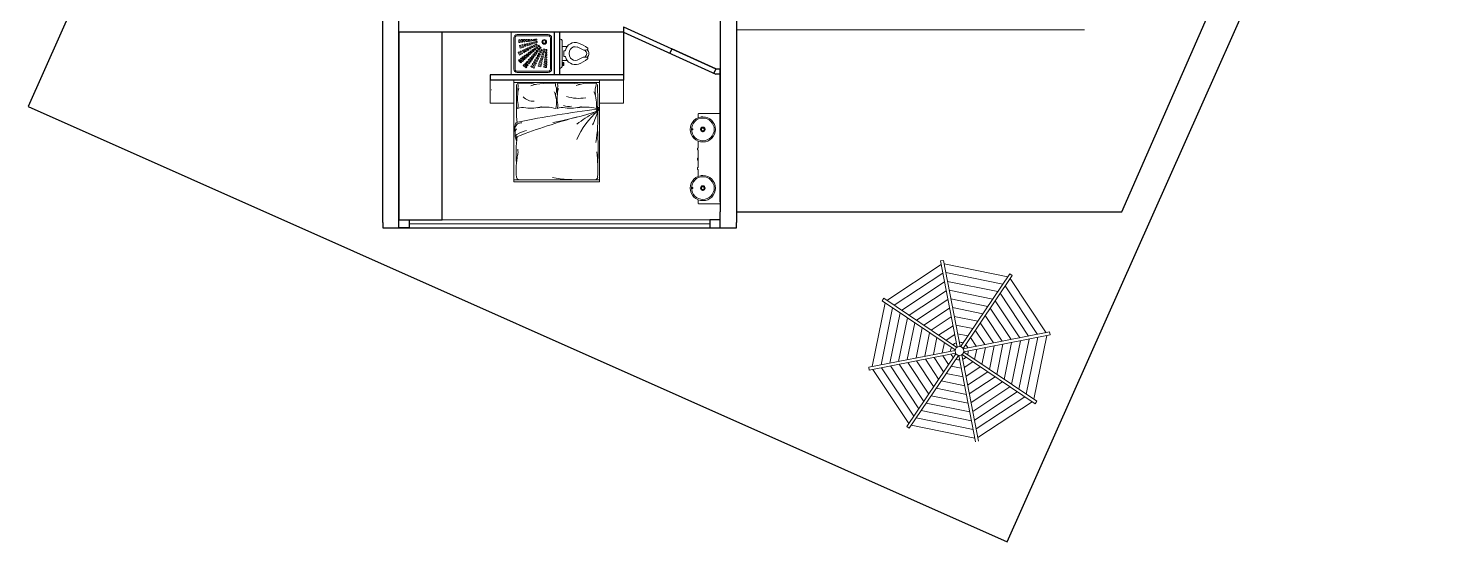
# Model space of a CAD drawing. Header units: inches. Extents: x 15 to 22798, y 21 to 21519.
# Drawn here: x 14394 to 17034, y 11486 to 12446 of the extents above; entities that cross this region are included whole.
import ezdxf

# ---------------------------------------------------------------- set-up
doc = ezdxf.new("R2010")
doc.units = ezdxf.units.IN
doc.header["$MEASUREMENT"] = 0
doc.layers.add('ARREDAMENTO', color=8, linetype='Continuous', lineweight=13)
doc.layers.add('PORTE_finestre_doors_windows', color=4, linetype='Continuous', lineweight=15)
doc.layers.add('ARREDI_attrezzature', color=175, linetype='Continuous')
doc.styles.add('ARCH', font='txt')

# ---------------------------------------------------------------- blocks, each defined once
blk = doc.blocks.new('15PTOI06')
for p, q in [((8, 8.5), (8, -8.5)), ((11.5, 5), (8, 5)), ((9, 2), (9.765178, 2)), ((9, -2), (9, 2)), ((23.431562, 2.5), (24.727861, 2.5)), ((24.931034, 1.327586), (24.062054, 2.5)), ((11.5, -5), (8, -5)), ((8.5, -8), (8, -8)), ((8, -8.5), (9, -8.5)), ((9, -6.5), (8.5, -6.5)), ((8.5, -6.5), (8.5, -8)), ((9.765178, -2), (9, -2)), ((9, -8.5), (9, -6.5)), ((23.431562, -2.5), (24.690476, -2.5)), ((24.931034, -1.327586), (24.062054, -2.5))]:
    blk.add_line(p, q)
for centre, radius, start, end in [((6, 8.5), 2, 0, 90), ((9.765178, 2.5), 0.5, 270, 346.116636), ((17.25, 0.65), 7.210062, 71.816347, 166.116636), ((19.118098, 0), 6.118098, 147.797266, 212.202734), ((17.25, 0.65), 4.210062, 71.816347, 142.891702), ((12, -13.75), 19.534695, 57.937508, 70.559965), ((12, -13.75), 22.534695, 51.265418, 70.559965), ((23.431562, 4.5), 2, 237.937508, 270), ((24.727861, 4.5), 2, 270, 314.939898), ((23.666667, 0), 1.833333, 313.602819, 46.397181), ((23.166667, 0), 3.833333, 313.602819, 46.397181), ((25.787408, 3.438228), 0.5, 314.939898, 51.265418), ((6, -8.5), 2, 270, 0), ((9.765178, -2.5), 0.5, 13.883364, 90), ((17.25, -0.65), 7.210062, 193.883364, 288.183653), ((17.25, -0.65), 4.210062, 217.108298, 288.183653), ((12, 13.75), 19.534695, 289.440035, 302.062492), ((12, 13.75), 22.534695, 289.440035, 308.665009), ((23.431562, -4.5), 2, 90, 122.062492), ((24.690476, -4.5), 2, 44.162471, 90), ((25.766527, -3.454957), 0.5, 308.665009, 44.162471)]:
    blk.add_arc(centre, radius, start, end)
at = {"style": 'ARCH'}
for tag, p, flags in [('ITEM', (0, -19.5), 3), ('ROOM_NUMBER', (0, -28.5), 1)]:
    blk.add_attdef(tag, p, '', height=6, dxfattribs=dict(at, flags=flags))
blk = doc.blocks.new('lettomatrim')
at = {"layer": 'ARREDAMENTO'}
for p, q in [((14864.3, 12696.9), (14906.7, 12696.9)), ((14864.3, 12652.7), (14864.3, 12696.9)), ((14889.2, 12695.5), (14889.2, 12694.5)), ((14717, 12492.7), (14717, 12652.7)), ((14906.7, 12652.7), (14717, 12652.7)), ((14721.1, 12492.7), (14721.1, 12652.7)), ((14799.5, 12650), (14793.9, 12647.9)), ((14801.1, 12650.3), (14810.4, 12650.3)), ((14840.9, 12647.9), (14898.9, 12647.9)), ((14902.6, 12492.7), (14902.6, 12652.7)), ((14906.7, 12492.7), (14717, 12492.7)), ((14864.3, 12492.7), (14864.3, 12448.4)), ((14864.3, 12448.4), (14906.7, 12448.4))]:
    blk.add_line(p, q, dxfattribs=at)
for centre, radius, start, end in [((14725.8, 12643.2), 4.71, 90, 180), ((14739.2, 12504.6), 144, 78.6575, 95.361), ((14770.6, 12423.4), 225.4, 82.1235, 94.8247), ((14797.4, 12644.2), 4.71, 19.3276, 110.2459), ((14801.1, 12645.6), 4.71, 90, 110.2459), ((14801.1, 12645.6), 4.71, 90, 110.2459), ((14801.9, 12645), 4.18, 30.7024, 90.9899), ((14816.3, 12617.7), 33.4, 77.1173, 103.0714), ((14809.8, 12640.2), 10.1, 52.2698, 93.3983), ((14818.1, 12640.2), 9.53, 39.4016, 85.3151), ((14822.3, 12643.9), 6.59, 11.6131, 77.1173), ((14841.7, 12588.2), 59.8, 90.7687, 102.911), ((14773.7, 12676.5), 31.4, 258.6575, 277.5253), ((13596.6, 12187.6), 1289.5, 15.592, 20.8132), ((14755.1, 12615.7), 59.4, 13.1349, 31.9888), ((14805.4, 12636.9), 22.1, 3.536, 24.9661), ((13080, 12288.7), 1784.7, 6.728, 11.523), ((14859.6, 12656.8), 12.1, 243.0351, 279.6289), ((14822.9, 12636.1), 32.8, 350.6074, 17.6402), ((14914, 12621), 59.6, 170.6074, 199.6441), ((14873.7, 12573.7), 72.2, 75.74, 99.6289), ((14895.2, 12616.2), 27.7, 134.9902, 182.1705), ((14889, 12624.9), 20.8, 74.8012, 102.688), ((14896.4, 12652.2), 7.52, 254.8012, 305.6212), ((14764.7, 12585.8), 136.7, 355.318, 15.1075), ((14801.2, 12634.1), 100.3, 347.5752, 6.8586), ((14775.1, 12594.8), 81.5, 345.4027, 9.6734), ((15021.2, 12531.5), 300.3, 170.5168, 181.6934), ((15388.6, 12681.7), 570, 190.272, 199.0031), ((14864.7, 12621.1), 48, 257.0138, 294.882), ((14859.6, 12583), 12.1, 243.0351, 279.6289), ((14822.9, 12562.2), 32.8, 350.6074, 17.6402), ((14873.7, 12499.8), 72.2, 75.74, 99.6289), ((14879, 12566.9), 8.08, 67.1192, 110.9839), ((14888.4, 12589), 15.9, 247.1192, 294.2123), ((14889, 12551), 20.8, 74.8012, 102.688), ((14896.4, 12578.3), 7.52, 254.8012, 305.6212), ((14898.1, 12567.4), 7.75, 68.2876, 114.2123), ((14727.6, 12554.9), 174, 351.0586, 5.6905), ((14915.9, 12547), 61.5, 170.7499, 199.3428), ((14881.8, 12550.8), 24.2, 157.6175, 192.852), ((14950.9, 12531.6), 77.9, 162.7298, 189.568), ((14731, 12391), 158.5, 41.5468, 65.6167), ((14670.7, 12410.4), 198.2, 27.9144, 38.9624), ((14773, 12519.8), 83.6, 345.8991, 9.8562), ((14819.7, 12510.2), 81.8, 351.9854, 18.9708), ((14725.8, 12501.1), 4.71, 180, 270), ((14740.2, 12837.9), 341.7, 267.5735, 275.4873), ((14776.7, 13019.8), 524.4, 266.777, 274.3028), ((14837.3, 12778), 282.1, 260.4906, 272.5059), ((14881.7, 12623), 130.8, 243.6904, 255.8106), ((14853.2, 12497.9), 3.9, 206.0618, 343.6995), ((14854.1, 12499), 3.89, 175.5011, 247.3948), ((14865.7, 12544.5), 48.5, 254.1443, 274.9446), ((14854.3, 12498.2), 1.97, 191.8744, 320.6042), ((14863.5, 12546.3), 47.8, 258.7109, 296.6681), ((14896.8, 11196.1), 1300.4, 89.9104, 91.1885), ((14886.3, 12452.4), 48.6, 72.8009, 97.5389)]:
    blk.add_arc(centre, radius, start, end, dxfattribs=at)

msp = doc.modelspace()

# ---------------------------------------------------------------- linework, layer by layer
for p, q in [((15055.7, 12102.7), (15055.7, 13312.7)), ((15085.7, 12072.7), (15085.7, 13312.7)), ((15716.2, 12717.9), (15715.7, 12102.7)), ((16435, 12102.7), (16677.7, 12656.6)), ((15685.7, 12489.8), (15685.7, 12102.7)), ((15504.8, 12438.3), (15085.7, 12438.3)), ((15375.6, 12438.3), (15375.6, 12358.3)), ((15385.6, 12438.3), (15385.6, 12358.3)), ((15504.8, 12448.3), (15504.8, 12348.3)), ((15504.8, 12448.3), (15677.1, 12369.8)), ((15504.8, 12438.3), (15677.1, 12359.8)), ((15595.2, 12407.1), (15591.5, 12398.8)), ((15677.1, 12369.8), (15595.2, 12407.1)), ((15504.8, 12358.3), (15256.3, 12358.3)), ((15256.3, 12358.3), (15256.3, 12348.3)), ((15677.1, 12369.8), (15673.4, 12361.5)), ((15685.7, 12369.8), (15685.7, 12325.6)), ((15685.7, 12245.6), (15685.7, 12369.8)), ((15504.8, 12348.3), (15256.3, 12348.3)), ((15477.1, 12348.3), (15283.7, 12348.3)), ((15685.7, 12143), (15685.7, 12343.2)), ((15685.7, 12245.6), (15685.7, 12121.4)), ((15685.7, 12121.4), (15685.7, 12165.6)), ((15055.7, 12082.7), (15055.7, 12102.7)), ((15685.7, 12072.7), (15685.7, 12102.7)), ((15715.7, 12102.7), (16365.7, 12102.7)), ((15715.7, 12102.7), (15715.7, 12082.7)), ((16365.7, 12102.7), (16435, 12102.7)), ((15055.7, 12082.7), (15055.7, 12072.7)), ((15055.7, 12072.7), (15715.7, 12072.7)), ((15055.7, 12072.7), (15085.7, 12072.7)), ((15685.7, 12072.7), (15715.7, 12072.7)), ((15715.7, 12072.7), (15715.7, 12082.7))]:
    msp.add_line(p, q)
for points in [[(14393.9, 12299.6), (16221.1, 11486.4), (17034.3, 13313.7), (15207.1, 14126.8)], [(15166.7, 12438.3), (15085.7, 12438.3), (15085.7, 12087.7), (15166.7, 12087.7)], [(15085.7, 12087.7), (15105.2, 12087.7), (15105.2, 12072.7), (15085.7, 12072.7)], [(15685.7, 12087.7), (15666.2, 12087.7), (15666.2, 12072.7), (15685.7, 12072.7)]]:
    msp.add_lwpolyline(points, close=True)
msp.add_lwpolyline([(15677.1, 12369.8), (15685.7, 12369.8), (15685.7, 12359.9), (15677.1, 12359.9)])
at = {"layer": 'ARREDAMENTO'}
for p, q in [((15375.6, 12438.3), (15295.6, 12438.3)), ((15295.6, 12438.3), (15295.6, 12358.3)), ((16365.7, 12442.7), (15715.7, 12442.7)), ((15300.3, 12427.4), (15300.3, 12369.2)), ((15302.5, 12427.4), (15302.5, 12369.2)), ((15364.6, 12433.6), (15306.5, 12433.6)), ((15364.6, 12431.4), (15306.5, 12431.4)), ((15368.6, 12369.2), (15368.6, 12427.4)), ((15370.8, 12369.2), (15370.8, 12427.4)), ((15685.7, 12403), (15685.7, 12209.5)), ((15295.6, 12358.3), (15375.6, 12358.3)), ((15306.5, 12365.2), (15364.6, 12365.2)), ((15306.5, 12363), (15364.6, 12363)), ((15644.2, 12278.4), (15640.1, 12276.2)), ((15644.4, 12278.4), (15644.2, 12278.4)), ((15644.5, 12285.4), (15644.4, 12285)), ((15644.4, 12285), (15644.4, 12278.4)), ((15644.4, 12278.4), (15648.6, 12279.7)), ((15644.8, 12285.8), (15644.5, 12285.4)), ((15645.2, 12286), (15644.8, 12285.8)), ((15645.8, 12286), (15645.2, 12286)), ((15684.9, 12286), (15645.8, 12286)), ((15648.6, 12279.7), (15649.7, 12279.8)), ((15653.2, 12280.2), (15649.7, 12279.8)), ((15657.8, 12279.7), (15653.2, 12280.2)), ((15662.2, 12278.4), (15657.8, 12279.7)), ((15666.3, 12276.2), (15662.2, 12278.4)), ((15630.1, 12261.2), (15629.7, 12256.6)), ((15629.7, 12256.6), (15630.1, 12252)), ((15631.4, 12265.6), (15630.1, 12261.2)), ((15630.1, 12252), (15631.4, 12247.6)), ((15633.6, 12269.7), (15631.4, 12265.6)), ((15632.4, 12260.8), (15632, 12256.6)), ((15632, 12256.6), (15632.4, 12252.5)), ((15633.6, 12264.7), (15632.4, 12260.8)), ((15632.4, 12252.5), (15633.6, 12248.5)), ((15633.3, 12257.3), (15633.2, 12257)), ((15633.2, 12257), (15633.2, 12256.6)), ((15633.2, 12256.3), (15633.2, 12256.6)), ((15633.3, 12256), (15633.2, 12256.3)), ((15633.4, 12257.5), (15633.3, 12257.3)), ((15633.4, 12255.8), (15633.3, 12256)), ((15633.5, 12257.6), (15633.4, 12257.5)), ((15633.5, 12255.6), (15633.4, 12255.8)), ((15633.6, 12257.8), (15633.5, 12257.6)), ((15633.6, 12255.5), (15633.5, 12255.6)), ((15636.5, 12273.3), (15633.6, 12269.7)), ((15635.6, 12268.4), (15633.6, 12264.7)), ((15633.8, 12257.8), (15633.6, 12257.8)), ((15633.8, 12255.5), (15633.6, 12255.5)), ((15633.8, 12257.8), (15633.9, 12257.8)), ((15633.8, 12255.5), (15633.9, 12255.5)), ((15633.9, 12257.8), (15634.1, 12257.6)), ((15633.9, 12255.5), (15634.1, 12255.6)), ((15634.1, 12257.6), (15634.2, 12257.5)), ((15634.1, 12255.6), (15634.2, 12255.8)), ((15634.2, 12257.5), (15634.3, 12257.3)), ((15634.2, 12255.8), (15634.3, 12256)), ((15634.3, 12257.3), (15634.3, 12257)), ((15634.3, 12257), (15634.4, 12256.6)), ((15634.3, 12256.3), (15634.4, 12256.6)), ((15634.3, 12256), (15634.3, 12256.3)), ((15638.2, 12271.6), (15635.6, 12268.4)), ((15640.1, 12276.2), (15636.5, 12273.3)), ((15641.4, 12274.2), (15638.2, 12271.6)), ((15645.1, 12276.2), (15641.4, 12274.2)), ((15649.1, 12277.4), (15645.1, 12276.2)), ((15649.3, 12258.6), (15648.8, 12257.3)), ((15648.8, 12257.3), (15648.8, 12255.9)), ((15648.8, 12255.9), (15649.3, 12254.6)), ((15653.2, 12277.8), (15649.1, 12277.4)), ((15650.1, 12259.8), (15649.3, 12258.6)), ((15649.3, 12254.6), (15650.1, 12253.5)), ((15651.2, 12260.6), (15650.1, 12259.8)), ((15650.1, 12253.5), (15651.2, 12252.7)), ((15650.8, 12257.9), (15650.5, 12257.1)), ((15650.5, 12257.1), (15650.5, 12256.2)), ((15650.5, 12256.2), (15650.8, 12255.4)), ((15651.3, 12258.5), (15650.8, 12257.9)), ((15650.8, 12255.4), (15651.3, 12254.7)), ((15652.5, 12261), (15651.2, 12260.6)), ((15651.2, 12252.7), (15652.5, 12252.3)), ((15652, 12259), (15651.3, 12258.5)), ((15651.3, 12254.7), (15652, 12254.2)), ((15652.8, 12259.3), (15652, 12259)), ((15652, 12254.2), (15652.8, 12254)), ((15653.9, 12261), (15652.5, 12261)), ((15652.5, 12252.3), (15653.9, 12252.3)), ((15653.6, 12259.3), (15652.8, 12259.3)), ((15652.8, 12254), (15653.6, 12254)), ((15657.3, 12277.4), (15653.2, 12277.8)), ((15654.4, 12259), (15653.6, 12259.3)), ((15653.6, 12254), (15654.4, 12254.2)), ((15655.2, 12260.6), (15653.9, 12261)), ((15653.9, 12252.3), (15655.2, 12252.7)), ((15655.1, 12258.5), (15654.4, 12259)), ((15654.4, 12254.2), (15655.1, 12254.7)), ((15655.6, 12257.9), (15655.1, 12258.5)), ((15655.1, 12254.7), (15655.6, 12255.4)), ((15656.3, 12259.8), (15655.2, 12260.6)), ((15655.2, 12252.7), (15656.3, 12253.5)), ((15655.9, 12257.1), (15655.6, 12257.9)), ((15655.6, 12255.4), (15655.9, 12256.2)), ((15655.9, 12256.2), (15655.9, 12257.1)), ((15657.1, 12258.6), (15656.3, 12259.8)), ((15656.3, 12253.5), (15657.1, 12254.6)), ((15657.5, 12257.3), (15657.1, 12258.6)), ((15657.1, 12254.6), (15657.5, 12255.9)), ((15661.3, 12276.2), (15657.3, 12277.4)), ((15657.5, 12255.9), (15657.5, 12257.3)), ((15664.9, 12274.2), (15661.3, 12276.2)), ((15668.2, 12271.6), (15664.9, 12274.2)), ((15669.8, 12273.3), (15666.3, 12276.2)), ((15670.8, 12268.4), (15668.2, 12271.6)), ((15672.7, 12269.7), (15669.8, 12273.3)), ((15672.7, 12264.7), (15670.8, 12268.4)), ((15674.9, 12265.6), (15672.7, 12269.7)), ((15674, 12260.8), (15672.7, 12264.7)), ((15672.7, 12248.5), (15674, 12252.5)), ((15674.4, 12256.6), (15674, 12260.8)), ((15674, 12252.5), (15674.4, 12256.6)), ((15676.3, 12261.2), (15674.9, 12265.6)), ((15674.9, 12247.6), (15676.3, 12252)), ((15676.7, 12256.6), (15676.3, 12261.2)), ((15676.3, 12252), (15676.7, 12256.6)), ((15631.4, 12247.6), (15633.6, 12243.6)), ((15633.6, 12248.5), (15635.6, 12244.9)), ((15633.6, 12243.6), (15636.5, 12240)), ((15635.6, 12244.9), (15638.2, 12241.7)), ((15636.5, 12240), (15640.1, 12237.1)), ((15638.2, 12241.7), (15641.4, 12239)), ((15640.1, 12237.1), (15644.2, 12234.9)), ((15641.4, 12239), (15645.1, 12237.1)), ((15644.2, 12234.9), (15644.4, 12234.8)), ((15644.4, 12234.8), (15648.6, 12233.6)), ((15644.4, 12234.8), (15644.4, 12221.8)), ((15645.1, 12237.1), (15649.1, 12235.9)), ((15649.7, 12233.5), (15648.6, 12233.6)), ((15649.1, 12235.9), (15653.2, 12235.5)), ((15649.7, 12233.5), (15653.2, 12233.1)), ((15649.7, 12233.5), (15649.7, 12233.5)), ((15653.2, 12235.5), (15657.3, 12235.9)), ((15653.2, 12233.1), (15657.8, 12233.6)), ((15657.3, 12235.9), (15661.3, 12237.1)), ((15657.8, 12233.6), (15662.2, 12234.9)), ((15661.3, 12237.1), (15664.9, 12239)), ((15662.2, 12234.9), (15666.3, 12237.1)), ((15664.9, 12239), (15668.2, 12241.7)), ((15666.3, 12237.1), (15669.8, 12240)), ((15668.2, 12241.7), (15670.8, 12244.9)), ((15669.8, 12240), (15672.7, 12243.6)), ((15670.8, 12244.9), (15672.7, 12248.5)), ((15672.7, 12243.6), (15674.9, 12247.6)), ((15644.4, 12221.8), (15643.1, 12221.8)), ((15643.1, 12221.8), (15643.1, 12218.3)), ((15643.1, 12218.3), (15644.4, 12218.3)), ((15644.4, 12202.8), (15643.1, 12202.8)), ((15643.1, 12202.8), (15643.1, 12199.3)), ((15643.1, 12199.3), (15644.4, 12199.3)), ((15644.4, 12218.3), (15644.4, 12217.3)), ((15644.4, 12207.7), (15644.4, 12217.3)), ((15644.4, 12213.7), (15644.4, 12199.4)), ((15644.4, 12189.9), (15644.4, 12204.2)), ((15643.1, 12181.8), (15643.1, 12185.3)), ((15643.1, 12185.3), (15644.4, 12185.3)), ((15644.4, 12181.8), (15643.1, 12181.8)), ((15644.4, 12195.9), (15644.4, 12186.3)), ((15644.4, 12185.3), (15644.4, 12186.3)), ((15644.4, 12168.8), (15644.4, 12181.8)), ((15629.7, 12147), (15630.1, 12151.6)), ((15630.1, 12142.4), (15629.7, 12147)), ((15630.1, 12151.6), (15631.4, 12156)), ((15631.4, 12156), (15633.6, 12160.1)), ((15632, 12147), (15632.4, 12151.1)), ((15632.4, 12142.9), (15632, 12147)), ((15632.4, 12151.1), (15633.6, 12155.1)), ((15633.3, 12147.6), (15633.2, 12147.4)), ((15633.2, 12147.4), (15633.2, 12147)), ((15633.2, 12146.6), (15633.2, 12147)), ((15633.3, 12146.4), (15633.2, 12146.6)), ((15633.4, 12147.8), (15633.3, 12147.6)), ((15633.4, 12146.2), (15633.3, 12146.4)), ((15633.5, 12148), (15633.4, 12147.8)), ((15633.5, 12146), (15633.4, 12146.2)), ((15633.6, 12148.1), (15633.5, 12148)), ((15633.6, 12145.9), (15633.5, 12146)), ((15633.6, 12160.1), (15636.5, 12163.6)), ((15633.6, 12155.1), (15635.6, 12158.8)), ((15633.8, 12148.2), (15633.6, 12148.1)), ((15633.8, 12145.8), (15633.6, 12145.9)), ((15633.8, 12148.2), (15633.9, 12148.1)), ((15633.8, 12145.8), (15633.9, 12145.9)), ((15633.9, 12148.1), (15634.1, 12148)), ((15633.9, 12145.9), (15634.1, 12146)), ((15634.1, 12148), (15634.2, 12147.8)), ((15634.1, 12146), (15634.2, 12146.2)), ((15634.2, 12147.8), (15634.3, 12147.6)), ((15634.2, 12146.2), (15634.3, 12146.4)), ((15634.3, 12147.6), (15634.3, 12147.4)), ((15634.3, 12147.4), (15634.4, 12147)), ((15634.3, 12146.6), (15634.4, 12147)), ((15634.3, 12146.4), (15634.3, 12146.6)), ((15635.6, 12158.8), (15638.2, 12162)), ((15636.5, 12163.6), (15640.1, 12166.6)), ((15638.2, 12162), (15641.4, 12164.6)), ((15640.1, 12166.6), (15644.2, 12168.7)), ((15641.4, 12164.6), (15645.1, 12166.6)), ((15644.2, 12168.7), (15644.4, 12168.8)), ((15644.4, 12168.8), (15648.6, 12170.1)), ((15645.1, 12166.6), (15649.1, 12167.8)), ((15649.7, 12170.2), (15648.6, 12170.1)), ((15648.8, 12147.7), (15649.3, 12149)), ((15648.8, 12146.3), (15648.8, 12147.7)), ((15649.3, 12145), (15648.8, 12146.3)), ((15649.1, 12167.8), (15653.2, 12168.2)), ((15649.3, 12149), (15650.1, 12150.1)), ((15649.7, 12170.2), (15653.2, 12170.5)), ((15649.7, 12170.2), (15649.7, 12170.2)), ((15650.1, 12150.1), (15651.2, 12150.9)), ((15650.5, 12147.4), (15650.8, 12148.2)), ((15650.5, 12146.6), (15650.5, 12147.4)), ((15650.8, 12145.8), (15650.5, 12146.6)), ((15650.8, 12148.2), (15651.3, 12148.9)), ((15651.2, 12150.9), (15652.5, 12151.3)), ((15651.3, 12148.9), (15652, 12149.4)), ((15652, 12149.4), (15652.8, 12149.7)), ((15652.5, 12151.3), (15653.9, 12151.3)), ((15652.8, 12149.7), (15653.6, 12149.7)), ((15653.2, 12170.5), (15657.8, 12170.1)), ((15653.2, 12168.2), (15657.3, 12167.8)), ((15653.6, 12149.7), (15654.4, 12149.4)), ((15653.9, 12151.3), (15655.2, 12150.9)), ((15654.4, 12149.4), (15655.1, 12148.9)), ((15655.1, 12148.9), (15655.6, 12148.2)), ((15655.2, 12150.9), (15656.3, 12150.1)), ((15655.6, 12148.2), (15655.9, 12147.4)), ((15655.9, 12146.6), (15655.6, 12145.8)), ((15655.9, 12147.4), (15655.9, 12146.6)), ((15656.3, 12150.1), (15657.1, 12149)), ((15657.1, 12149), (15657.5, 12147.7)), ((15657.5, 12146.3), (15657.1, 12145)), ((15657.3, 12167.8), (15661.3, 12166.6)), ((15657.5, 12147.7), (15657.5, 12146.3)), ((15657.8, 12170.1), (15662.2, 12168.7)), ((15661.3, 12166.6), (15664.9, 12164.6)), ((15662.2, 12168.7), (15666.3, 12166.6)), ((15664.9, 12164.6), (15668.2, 12162)), ((15666.3, 12166.6), (15669.8, 12163.6)), ((15668.2, 12162), (15670.8, 12158.8)), ((15669.8, 12163.6), (15672.7, 12160.1)), ((15670.8, 12158.8), (15672.7, 12155.1)), ((15672.7, 12160.1), (15674.9, 12156)), ((15672.7, 12155.1), (15674, 12151.1)), ((15674, 12151.1), (15674.4, 12147)), ((15674.4, 12147), (15674, 12142.9)), ((15674.9, 12156), (15676.3, 12151.6)), ((15676.3, 12151.6), (15676.7, 12147)), ((15676.7, 12147), (15676.3, 12142.4)), ((15631.4, 12138), (15630.1, 12142.4)), ((15633.6, 12133.9), (15631.4, 12138)), ((15633.6, 12138.9), (15632.4, 12142.9)), ((15635.6, 12135.2), (15633.6, 12138.9)), ((15636.5, 12130.3), (15633.6, 12133.9)), ((15638.2, 12132), (15635.6, 12135.2)), ((15640.1, 12127.4), (15636.5, 12130.3)), ((15641.4, 12129.4), (15638.2, 12132)), ((15644.2, 12125.2), (15640.1, 12127.4)), ((15645.1, 12127.4), (15641.4, 12129.4)), ((15644.4, 12125.2), (15644.2, 12125.2)), ((15644.4, 12125.2), (15648.6, 12123.9)), ((15644.4, 12118.6), (15644.4, 12125.2)), ((15649.1, 12126.2), (15645.1, 12127.4)), ((15648.6, 12123.9), (15649.7, 12123.8)), ((15653.2, 12125.8), (15649.1, 12126.2)), ((15650.1, 12143.9), (15649.3, 12145)), ((15653.2, 12123.5), (15649.7, 12123.8)), ((15651.2, 12143.1), (15650.1, 12143.9)), ((15651.3, 12145.1), (15650.8, 12145.8)), ((15652.5, 12142.6), (15651.2, 12143.1)), ((15652, 12144.6), (15651.3, 12145.1)), ((15652.8, 12144.3), (15652, 12144.6)), ((15653.9, 12142.6), (15652.5, 12142.6)), ((15653.6, 12144.3), (15652.8, 12144.3)), ((15657.3, 12126.2), (15653.2, 12125.8)), ((15657.8, 12123.9), (15653.2, 12123.5)), ((15654.4, 12144.6), (15653.6, 12144.3)), ((15655.2, 12143.1), (15653.9, 12142.6)), ((15655.1, 12145.1), (15654.4, 12144.6)), ((15655.6, 12145.8), (15655.1, 12145.1)), ((15656.3, 12143.9), (15655.2, 12143.1)), ((15657.1, 12145), (15656.3, 12143.9)), ((15661.3, 12127.4), (15657.3, 12126.2)), ((15662.2, 12125.2), (15657.8, 12123.9)), ((15664.9, 12129.4), (15661.3, 12127.4)), ((15666.3, 12127.4), (15662.2, 12125.2)), ((15668.2, 12132), (15664.9, 12129.4)), ((15669.8, 12130.3), (15666.3, 12127.4)), ((15670.8, 12135.2), (15668.2, 12132)), ((15672.7, 12133.9), (15669.8, 12130.3)), ((15672.7, 12138.9), (15670.8, 12135.2)), ((15674, 12142.9), (15672.7, 12138.9)), ((15674.9, 12138), (15672.7, 12133.9)), ((15676.3, 12142.4), (15674.9, 12138)), ((15644.5, 12118.2), (15644.4, 12118.6)), ((15644.8, 12117.9), (15644.5, 12118.2)), ((15645.2, 12117.6), (15644.8, 12117.9)), ((15645.8, 12117.6), (15645.2, 12117.6)), ((15684.9, 12117.6), (15645.8, 12117.6))]:
    msp.add_line(p, q, dxfattribs=at)
at = {"layer": 'ARREDAMENTO', "linetype": 'Continuous'}
for p, q in [((16097.9, 12004.3), (15996.7, 11937.3)), ((16010.5, 11928), (16101.1, 11988)), ((16102.1, 12012), (16096.6, 12010.9)), ((16096.6, 12010.9), (16128, 11849.8)), ((16102.1, 12012), (16133.4, 11850.8)), ((16222.3, 11981.2), (16103.4, 12005.4)), ((16106.5, 11989.1), (16213, 11967.4)), ((16024.3, 11918.7), (16104.3, 11971.7)), ((16109.7, 11972.7), (16203.7, 11953.6)), ((16226.1, 11986.8), (16134.3, 11850.7)), ((16230.7, 11983.7), (16138.9, 11847.6)), ((16217.6, 11964.3), (16277.6, 11873.7)), ((16230.7, 11983.7), (16226.1, 11986.8)), ((16293.9, 11876.9), (16226.9, 11978.1)), ((15991.2, 11941.1), (15988.1, 11936.5)), ((15988.1, 11936.5), (16124.2, 11844.7)), ((15991.2, 11941.1), (16127.3, 11849.3)), ((16038.1, 11909.4), (16107.5, 11955.3)), ((16051.9, 11900.1), (16110.6, 11939)), ((16112.9, 11956.4), (16194.4, 11939.8)), ((16116.1, 11940), (16185.1, 11926)), ((16199, 11936.7), (16244.9, 11867.4)), ((16208.3, 11950.5), (16261.3, 11870.5)), ((15993.6, 11932.7), (15969.4, 11813.8)), ((15985.8, 11816.9), (16007.4, 11923.4)), ((16002.1, 11820.1), (16021.2, 11914.1)), ((16065.7, 11890.8), (16113.8, 11922.6)), ((16119.3, 11923.7), (16175.8, 11912.2)), ((16180.4, 11909.1), (16212.2, 11861)), ((16189.7, 11922.9), (16228.6, 11864.2)), ((16018.4, 11823.3), (16035, 11904.8)), ((16034.8, 11826.5), (16048.8, 11895.5)), ((16051.1, 11829.7), (16062.6, 11886.2)), ((16079.5, 11881.5), (16117, 11906.3)), ((16093.3, 11872.2), (16120.2, 11890)), ((16122.4, 11907.4), (16166.5, 11898.4)), ((16125.6, 11891), (16157.2, 11884.6)), ((16171.1, 11895.3), (16195.9, 11857.8)), ((16067.5, 11832.8), (16076.4, 11876.9)), ((16083.8, 11836), (16090.2, 11867.6)), ((16100.1, 11839.2), (16104, 11858.3)), ((16107.1, 11862.9), (16123.4, 11873.6)), ((16128.8, 11874.7), (16147.9, 11870.8)), ((16300.5, 11878.2), (16139.4, 11846.8)), ((16301.6, 11872.7), (16140.4, 11841.4)), ((16152.5, 11867.7), (16163.2, 11851.5)), ((16161.8, 11881.5), (16179.6, 11854.6)), ((16213.3, 11855.6), (16201.8, 11799)), ((16229.6, 11858.7), (16215.6, 11789.7)), ((16246, 11861.9), (16229.4, 11780.4)), ((16262.3, 11865.1), (16243.2, 11771.1)), ((16278.7, 11868.3), (16257, 11761.8)), ((16270.8, 11752.5), (16295, 11871.4)), ((16301.6, 11872.7), (16300.5, 11878.2)), ((15962.9, 11812.5), (16124, 11843.8)), ((15963.9, 11807), (16125, 11838.4)), ((16033.8, 11701.5), (16125.5, 11837.6)), ((16038.4, 11698.4), (16130.1, 11834.5)), ((16102.6, 11803.7), (16084.9, 11830.6)), ((16111.9, 11817.5), (16101.2, 11833.7)), ((16162.3, 11673.2), (16131, 11834.4)), ((16167.8, 11674.3), (16136.4, 11835.4)), ((16273.3, 11744.1), (16137.2, 11835.9)), ((16276.4, 11748.7), (16140.3, 11840.5)), ((16164.3, 11846), (16160.4, 11826.9)), ((16180.6, 11849.2), (16174.2, 11817.6)), ((16197, 11852.4), (16188, 11808.3)), ((15962.9, 11812.5), (15963.9, 11807)), ((15970.5, 11808.3), (16037.5, 11707.1)), ((16046.8, 11720.9), (15986.8, 11811.5)), ((16056.1, 11734.7), (16003.2, 11814.7)), ((16065.4, 11748.5), (16019.5, 11817.8)), ((16074.7, 11762.3), (16035.8, 11821)), ((16084, 11776.1), (16052.2, 11824.2)), ((16093.3, 11789.9), (16068.5, 11827.4)), ((16135.6, 11810.5), (16116.5, 11814.4)), ((16157.3, 11822.3), (16141.1, 11811.6)), ((16171.1, 11813), (16144.3, 11795.2)), ((16184.9, 11803.7), (16147.4, 11778.9)), ((16142, 11777.8), (16097.9, 11786.8)), ((16138.8, 11794.2), (16107.2, 11800.6)), ((16198.7, 11794.4), (16150.6, 11762.6)), ((16212.5, 11785.1), (16153.8, 11746.2)), ((16148.3, 11745.2), (16079.3, 11759.2)), ((16145.2, 11761.5), (16088.6, 11773)), ((16226.3, 11775.8), (16157, 11729.9)), ((16240.1, 11766.5), (16160.1, 11713.6)), ((16253.9, 11757.2), (16163.3, 11697.2)), ((16154.7, 11712.5), (16060.7, 11731.6)), ((16151.5, 11728.8), (16070, 11745.4)), ((16166.5, 11680.9), (16267.7, 11747.9)), ((16273.3, 11744.1), (16276.4, 11748.7)), ((16038.4, 11698.4), (16033.8, 11701.5)), ((16033.8, 11701.5), (16038.4, 11698.4)), ((16042.1, 11704), (16161.1, 11679.8)), ((16157.9, 11696.2), (16051.4, 11717.8))]:
    msp.add_line(p, q, dxfattribs=at)
at = {"layer": 'ARREDAMENTO'}
for points in [[(15309.8, 12418.8, -0.025404), (15309.4, 12424.2), (15311.7, 12424.3, 0.025404), (15312.1, 12419.1)], [(15312.2, 12408.3, -0.025404), (15310.8, 12413.5), (15313, 12414, 0.025404), (15314.4, 12409)], [(15314.3, 12419.4, -0.025404), (15313.9, 12424.3), (15316.2, 12424.4, 0.025404), (15316.6, 12419.7)], [(15315.1, 12414.5), (15317.4, 12415, 0.025404), (15318.7, 12410.5), (15316.5, 12409.7, -0.025404)], [(15318.7, 12419.9, -0.025404), (15318.4, 12424.4), (15320.7, 12424.5, 0.025404), (15321, 12420.2)], [(15320.7, 12411.2, -0.025404), (15319.5, 12415.5), (15321.8, 12416, 0.025404), (15322.9, 12411.9)], [(15323.2, 12420.5, -0.025404), (15322.9, 12424.5), (15325.2, 12424.6, 0.025404), (15325.5, 12420.8)], [(15325, 12412.6, -0.025404), (15323.9, 12416.5), (15326.1, 12417, 0.025404), (15327.2, 12413.4)], [(15327.6, 12421, -0.025404), (15327.3, 12424.6), (15329.7, 12424.7, 0.025404), (15329.9, 12421.3)], [(15329.2, 12414.1, -0.025404), (15328.2, 12417.5), (15330.5, 12418, 0.025404), (15331.4, 12414.8)], [(15328.6, 12409.8), (15330.5, 12410.7, 0.025404), (15332.2, 12407.5), (15330.3, 12406.4, -0.025404)], [(15332.1, 12421.6, -0.025404), (15331.8, 12424.7), (15334.1, 12424.8, 0.025404), (15334.4, 12421.9)], [(15333.5, 12415.5, -0.025404), (15332.6, 12418.5), (15334.9, 12419, 0.025404), (15335.7, 12416.2)], [(15332.7, 12411.7), (15334.6, 12412.6, 0.025404), (15336.1, 12409.8), (15334.2, 12408.7, -0.025404)], [(15336.5, 12422.2, -0.025404), (15336.3, 12424.8), (15338.6, 12424.9, 0.025404), (15338.8, 12422.4)], [(15336.7, 12413.5), (15338.7, 12414.5, 0.025404), (15339.9, 12412.1), (15338.1, 12411, -0.025404)], [(15337.7, 12416.9, -0.025404), (15337, 12419.5), (15339.2, 12420, 0.025404), (15339.9, 12417.7)], [(15341, 12422.7, -0.025404), (15340.8, 12424.9), (15343.1, 12425, 0.025404), (15343.2, 12423)], [(15340.8, 12415.4), (15342.8, 12416.3, 0.025404), (15343.8, 12414.3), (15341.9, 12413.2, -0.025404)], [(15342, 12418.4, -0.025404), (15341.3, 12420.5), (15343.6, 12421, 0.025404), (15344.1, 12419.1)], [(15341.4, 12409.8), (15343.3, 12411.2, 0.025404), (15344.8, 12409.3), (15343.1, 12407.8, -0.025404)], [(15345, 12412.5), (15346.9, 12413.9, 0.025404), (15348.2, 12412.3), (15346.4, 12410.8, -0.025404)], [(15349.7, 12407.8), (15351.1, 12409.6, -0.025404), (15349.6, 12410.9), (15348, 12409.2, 0.025404)], [(15308.2, 12400.5), (15310.2, 12401.4, 0.025404), (15312.9, 12396.2), (15311, 12395.1, -0.025404)], [(15308.9, 12386), (15310.7, 12387.3, 0.025404), (15314.9, 12382.3), (15313.2, 12380.7, -0.025404)], [(15312.3, 12402.3), (15314.2, 12403.2, 0.025404), (15316.7, 12398.4), (15314.9, 12397.3, -0.025404)], [(15312.5, 12388.6), (15314.4, 12390, 0.025404), (15318.2, 12385.3), (15316.5, 12383.7, -0.025404)], [(15316.1, 12391.3), (15318, 12392.6, 0.025404), (15321.5, 12388.3), (15319.8, 12386.7, -0.025404)], [(15316.3, 12404.2), (15318.3, 12405.1, 0.025404), (15320.6, 12400.7), (15318.7, 12399.6, -0.025404)], [(15319.7, 12393.9), (15321.6, 12395.3, 0.025404), (15324.9, 12391.3), (15323.1, 12389.7, -0.025404)], [(15320.4, 12406.1), (15322.4, 12407, 0.025404), (15324.5, 12403), (15322.6, 12401.9, -0.025404)], [(15323.3, 12396.6), (15325.2, 12397.9, 0.025404), (15328.2, 12394.3), (15326.5, 12392.7, -0.025404)], [(15328.5, 12378.9), (15329.9, 12380.7, -0.025404), (15325.5, 12384.3), (15324, 12382.6, 0.025404)], [(15324.5, 12407.9), (15326.5, 12408.8, 0.025404), (15328.3, 12405.3), (15326.5, 12404.2, -0.025404)], [(15327, 12399.2), (15328.8, 12400.6, 0.025404), (15331.5, 12397.3), (15329.8, 12395.7, -0.025404)], [(15331.2, 12382.5), (15332.5, 12384.3, -0.025404), (15328.5, 12387.6), (15327, 12385.9, 0.025404)], [(15333.8, 12386.1), (15335.2, 12388, -0.025404), (15331.5, 12390.9), (15330, 12389.2, 0.025404)], [(15330.6, 12401.9), (15332.4, 12403.2, 0.025404), (15334.8, 12400.3), (15333.1, 12398.7, -0.025404)], [(15336.5, 12389.7), (15337.8, 12391.6, -0.025404), (15334.5, 12394.3), (15333, 12392.6, 0.025404)], [(15334.2, 12404.5), (15336, 12405.9, 0.025404), (15338.2, 12403.3), (15336.5, 12401.7, -0.025404)], [(15339.1, 12393.3), (15340.5, 12395.2, -0.025404), (15337.5, 12397.6), (15336, 12395.9, 0.025404)], [(15337.8, 12407.2), (15339.7, 12408.6, 0.025404), (15341.5, 12406.3), (15339.8, 12404.8, -0.025404)], [(15341.8, 12396.9), (15343.1, 12398.8, -0.025404), (15340.5, 12400.9), (15339, 12399.2, 0.025404)], [(15343.3, 12383.2), (15344.2, 12385.1, -0.025404), (15340.2, 12387.2), (15339.1, 12385.4, 0.025404)], [(15345.2, 12387.3), (15346.1, 12389.2, -0.025404), (15342.5, 12391.1), (15341.4, 12389.2, 0.025404)], [(15344.4, 12400.6), (15345.8, 12402.4, -0.025404), (15343.5, 12404.3), (15342, 12402.5, 0.025404)], [(15347.1, 12391.3), (15348, 12393.3, -0.025404), (15344.8, 12395), (15343.7, 12393.1, 0.025404)], [(15347.1, 12404.2), (15348.5, 12406, -0.025404), (15346.6, 12407.6), (15345, 12405.9, 0.025404)], [(15348.9, 12395.4), (15349.8, 12397.4, -0.025404), (15347, 12398.8), (15345.9, 12397, 0.025404)], [(15350.8, 12399.5), (15351.7, 12401.5, -0.025404), (15349.3, 12402.7), (15348.2, 12400.8, 0.025404)], [(15348.4, 12383.5, 0.025404), (15352.7, 12382.2), (15353.3, 12384.5, -0.025404), (15349.2, 12385.7)], [(15349.9, 12387.7, 0.025404), (15353.7, 12386.6), (15354.3, 12388.9, -0.025404), (15350.6, 12389.9)], [(15352.7, 12403.6), (15353.6, 12405.5, -0.025404), (15351.6, 12406.6), (15350.5, 12404.7, 0.025404)], [(15351.3, 12392, 0.025404), (15354.8, 12391), (15355.3, 12393.2, -0.025404), (15352, 12394.2)], [(15352.7, 12396.2, 0.025404), (15355.8, 12395.4), (15356.3, 12397.6, -0.025404), (15353.5, 12398.4)], [(15354.2, 12400.5, 0.025404), (15356.8, 12399.7), (15357.3, 12402, -0.025404), (15354.9, 12402.7)], [(15355.6, 12404.7, 0.025404), (15357.8, 12404.1), (15358.3, 12406.4, -0.025404), (15356.4, 12406.9)], [(15357.2, 12381.5, 0.025404), (15361.7, 12381.1), (15361.7, 12383.4, -0.025404), (15357.5, 12383.8)], [(15357.7, 12385.9, 0.025404), (15361.8, 12385.6), (15361.8, 12387.9, -0.025404), (15358, 12388.2)], [(15358.3, 12390.4, 0.025404), (15361.9, 12390.1), (15361.9, 12392.4, -0.025404), (15358.6, 12392.7)], [(15358.8, 12394.8, 0.025404), (15362, 12394.6), (15362, 12396.9, -0.025404), (15359.1, 12397.1)], [(15359.4, 12399.3, 0.025404), (15362.1, 12399.1), (15362.1, 12401.4, -0.025404), (15359.7, 12401.6)], [(15360, 12403.7, 0.025404), (15362.2, 12403.5), (15362.2, 12405.9, -0.025404), (15360.3, 12406)], [(15323.2, 12371.6), (15324.6, 12373.5, -0.025404), (15319.5, 12377.6), (15318, 12375.9, 0.025404)], [(15325.9, 12375.2), (15327.2, 12377.1, -0.025404), (15322.5, 12381), (15321, 12379.2, 0.025404)], [(15337.7, 12370.9), (15338.6, 12372.9, -0.025404), (15333.4, 12375.6), (15332.3, 12373.8, 0.025404)], [(15339.6, 12375), (15340.5, 12377, -0.025404), (15335.7, 12379.5), (15334.6, 12377.6, 0.025404)], [(15341.5, 12379.1), (15342.4, 12381.1, -0.025404), (15338, 12383.4), (15336.9, 12381.5, 0.025404)], [(15345.5, 12375, 0.025404), (15350.7, 12373.5), (15351.2, 12375.8, -0.025404), (15346.3, 12377.2)], [(15351.7, 12377.9), (15352.3, 12380.1, -0.025404), (15347.7, 12381.4), (15347, 12379.2, 0.025404)], [(15356.1, 12372.6, 0.025404), (15361.5, 12372.2), (15361.5, 12374.5, -0.025404), (15356.3, 12374.9)], [(15356.6, 12377, 0.025404), (15361.6, 12376.6), (15361.6, 12379, -0.025404), (15356.9, 12379.3)]]:
    msp.add_lwpolyline(points, format="xyb", close=True, dxfattribs=at)
for radius in [4.36, 2.67]:
    msp.add_circle((15357.2, 12420), radius, dxfattribs=at)
at = {"layer": 'ARREDAMENTO', "linetype": 'Continuous'}
msp.add_circle((16132.2, 11842.6), 8.32, dxfattribs=at)
at = {"layer": 'ARREDAMENTO'}
for centre, radius, start, end in [((15306.5, 12427.4), 6.22, 89.9997, 180), ((15306.5, 12427.4), 4, 89.9997, 180), ((15364.6, 12427.4), 6.22, 0, 89.9997), ((15364.6, 12427.4), 4, 0, 89.9997), ((15306.5, 12369.2), 6.22, 180, 270), ((15306.5, 12369.2), 4, 180, 270), ((15364.6, 12369.2), 4, 270, 0), ((15364.6, 12369.2), 6.22, 270, 0)]:
    msp.add_arc(centre, radius, start, end, dxfattribs=at)
at = {"layer": 'ARREDAMENTO', "linetype": 'Continuous'}
for start, end in [(110.6034, 136.4149), (65.6034, 91.4149), (155.6034, 181.415), (200.6034, 226.4149), (290.6034, 316.4151), (20.6035, 46.415), (335.6035, 1.4149), (245.6035, 271.4149)]:
    msp.add_arc((16132.2, 11842.6), 16.6, start, end, dxfattribs=at)
at = {"layer": 'ARREDI_attrezzature'}
msp.add_line((15685.7, 12165.6), (15685.7, 12325.6), dxfattribs=at)
at = {"layer": 'PORTE_finestre_doors_windows'}
msp.add_line((15105.2, 12087.7), (15666.2, 12087.7), dxfattribs=at)
msp.add_lwpolyline([(15105.2, 12080.2), (15666.2, 12080.2), (15666.2, 12072.7), (15105.2, 12072.7)], close=True, dxfattribs=at)

# ---------------------------------------------------------------- block references
at = {"rotation": 89.99999998817708}
msp.add_blockref('lettomatrim', (27953.2, -2558.4), dxfattribs=at)
at = {"layer": 'ARREDAMENTO', "xscale": 2.619047619047628, "yscale": 2.619047619047628, "zscale": 2.619047619047628}
msp.add_blockref('15PTOI06', (15369.8, 12398.3), dxfattribs=at)

doc.saveas('drawing.dxf')
